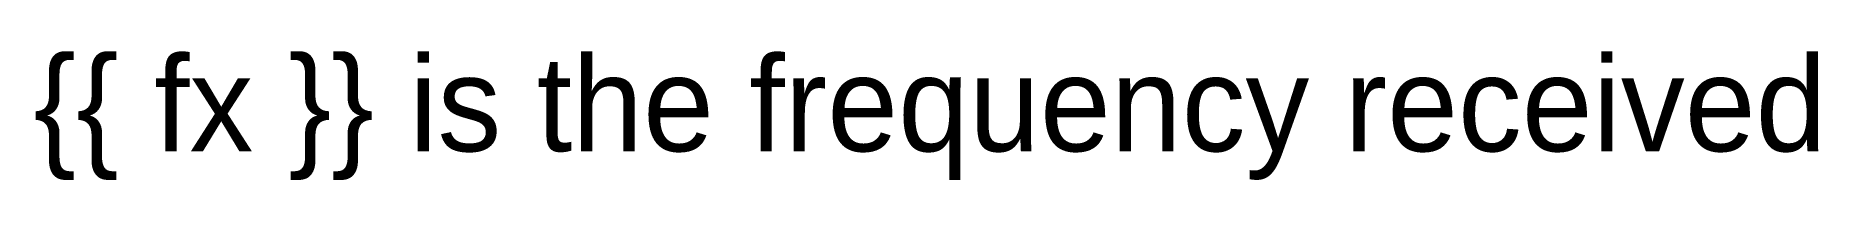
# Model space of a CAD drawing. Extents: x 1.7 to 15.7, y 0.9 to 1.9.
import ezdxf

# ---------------------------------------------------------------- set-up
doc = ezdxf.new("R2010")
doc.units = 0
doc.layers.add('Default', color=7, linetype='Continuous')

msp = doc.modelspace()

# ---------------------------------------------------------------- texts
at = {"layer": 'Default'}
msp.add_text('{{ fx }} is the frequency received', height=0.75, dxfattribs=at).set_placement((1.642, 1.157))

doc.saveas('drawing.dxf')
